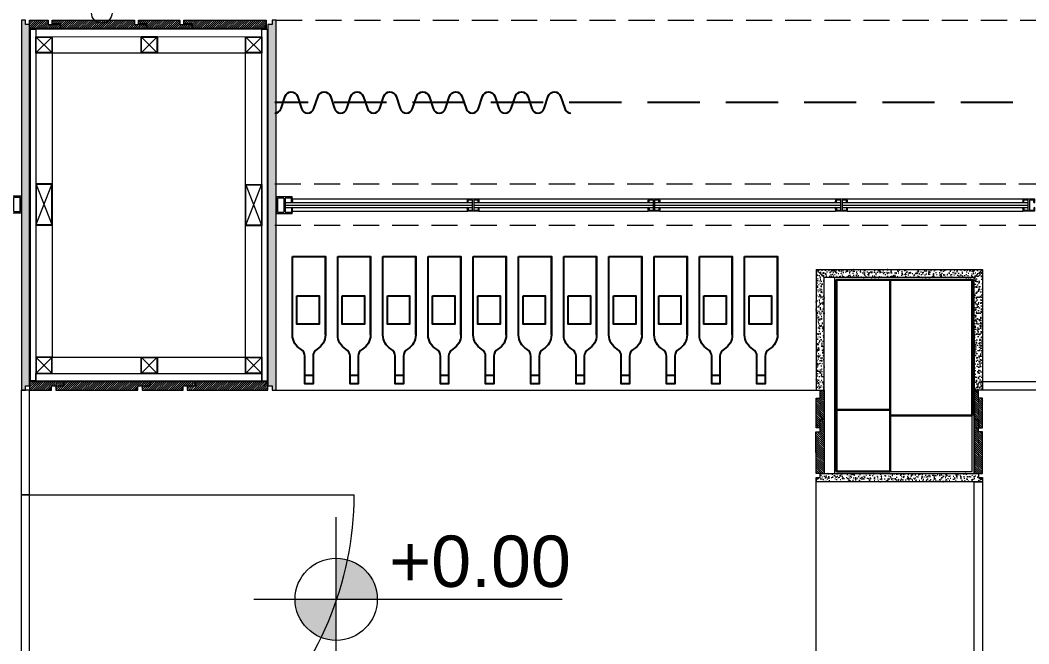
# Model space of a CAD drawing. Header units: centimetres. Extents: x 5488 to 20269, y -31398 to -19684.
# Drawn here: x 7400 to 7645.4, y -24110.9 to -23959.2 of the extents above; entities that cross this region are included whole.
import ezdxf
from ezdxf.enums import TextEntityAlignment as Align

# ---------------------------------------------------------------- set-up
doc = ezdxf.new("R2010")
doc.units = ezdxf.units.CM
doc.linetypes.add('HIDDEN', pattern=[9.525, 6.35, -3.175])
doc.linetypes.add('HIDDENX2', pattern=[19.05, 12.7, -6.35])
doc.layers.add('0-LNS-VLF-PERDE', color=10, linetype='Continuous')
doc.layers.add('parke', color=21, linetype='Continuous')
for name, color, linetype, lineweight in [('CRC_plan_kot', 4, 'Continuous', 20), ('CRC_plan_kot_isim', 3, 'Continuous', 20), ('xxx_Auto_DIMENSION_INTERIOR', 33, 'Continuous', 0), ('xxx_Auto_Dograma_Metal', 157, 'Continuous', 0), ('xxx_Auto_Element_Dograma Cam', 140, 'Continuous', 9), ('xxx_Auto_Element_Dograma Metal', 211, 'Continuous', 20), ('xxx_Auto_Kaplama_Ahşap', 34, 'Continuous', 0), ('xxx_Auto_Kaplama_Ahşap Tarama', 16, 'Continuous', 5), ('xxx_Auto_Kaplama_Mermer', 43, 'Continuous', 13), ('xxx_Auto_Kaplama_Siva Sap', 253, 'Continuous', 13), ('xxx_Auto_Konstruksiyon_Metal', 141, 'Continuous', 0), ('xxx_Auto_Mobilya_Ahsap', 34, 'Continuous', 20), ('xxx_Auto_Mobilya_Metal', 132, 'Continuous', 20), ('xxx_Auto_Tasiyici_Betonarme', 1, 'Continuous', 30), ('xxx_Auto_Tefris_Silik', 252, 'Continuous', 13), ('xxx_Auto_Tefris_Tefris', 32, 'Continuous', 15), ('xxx_Auto_Yardimci_Yazi', 7, 'Continuous', 9)]:
    doc.layers.add(name, color=color, linetype=linetype, lineweight=lineweight)
doc.layers.add('xxx_Auto_Kaplama_Mermer Tarama', color=7, linetype='Continuous', lineweight=0, true_color=0xadadad)
doc.styles.add('a_Arial-50', font='arial.ttf', dxfattribs={"height": 0.125})
pattern_1 = [(135, (-15049.00944, -30349.1277), (-0.2499999996, -0.2499999996), [])]
pattern_2 = [(135, (-15048.89094, -30338.13014), (-0.2499999996, -0.2499999996), [])]

# ---------------------------------------------------------------- blocks, each defined once
blk = doc.blocks.new('level_50')
for points in [[(10, 0, 0.414214), (0, 10), (0, 0)], [(0, 0), (-10, 0, 0.414214), (0, -10)]]:
    blk.add_hatch(color=256).paths.add_polyline_path(points)
for p, q in [((0, 0), (0, 20)), ((-20, 0), (0, 0)), ((0, -20), (0, 0)), ((0, 0), (55, 0))]:
    blk.add_line(p, q)
blk.add_circle((0, 0), 10)
blk = doc.blocks.new('level')
blk.add_blockref('level_50', (0, 0))
at = {"layer": 'xxx_Auto_Yardimci_Yazi', "style": 'a_Arial-50'}
blk.add_attdef('LEVEL', text='', height=12.5, dxfattribs=at).set_placement((35, 3), align=Align.CENTER)
blk = doc.blocks.new('PLAN KOT')
at = {"layer": 'CRC_plan_kot'}
ref = blk.add_blockref('level', (-1247.45, 565.75), dxfattribs=at)
ref.add_attrib('LEVEL', '+0.00', dxfattribs={"layer": 'CRC_plan_kot_isim', "height": 12.5, "style": 'a_Arial-50'}).set_placement((-1212.45, 568.75), align=Align.CENTER)
blk = doc.blocks.new('A$C85cc6fa7')
at = {"elevation": -91.32}
blk.add_lwpolyline([(172.43, -1.8), (172.43, -9.63), (167.43, -7.86), (167.43, -1.8, -1)], format="xyb", close=True, dxfattribs=at)
blk = doc.blocks.new('A$C58e97340')
at = {"layer": 'parke', "ltscale": 15}
for p, q in [((-1, -28.87), (1, -28.87)), ((10, -28.87), (12, -28.87)), ((21, -28.87), (23, -28.87)), ((32, -28.87), (34, -28.87)), ((43, -28.87), (45, -28.87)), ((54, -28.87), (56, -28.87))]:
    blk.add_line(p, q, dxfattribs=at)
for points in [[(-4, 0), (4, 0), (4, -19.06), (4, 0), (4, -19.06, -0.267949), (2, -22.53, 0.267949), (1, -24.26), (1, -31), (-1, -31), (-1, -24.26, 0.267949), (-2, -22.53, -0.267949), (-4, -19.06)], [(7, 0), (15, 0), (15, -19.06), (15, 0), (15, -19.06, -0.267949), (13, -22.53, 0.267949), (12, -24.26), (12, -31), (10, -31), (10, -24.26, 0.267949), (9, -22.53, -0.267949), (7, -19.06)], [(18, 0), (26, 0), (26, -19.06), (26, 0), (26, -19.06, -0.267949), (24, -22.53, 0.267949), (23, -24.26), (23, -31), (21, -31), (21, -24.26, 0.267949), (20, -22.53, -0.267949), (18, -19.06)], [(29, 0), (37, 0), (37, -19.06), (37, 0), (37, -19.06, -0.267949), (35, -22.53, 0.267949), (34, -24.26), (34, -31), (32, -31), (32, -24.26, 0.267949), (31, -22.53, -0.267949), (29, -19.06)], [(40, 0), (48, 0), (48, -19.06), (48, 0), (48, -19.06, -0.267949), (46, -22.53, 0.267949), (45, -24.26), (45, -31), (43, -31), (43, -24.26, 0.267949), (42, -22.53, -0.267949), (40, -19.06)], [(51, 0), (59, 0), (59, -19.06), (59, 0), (59, -19.06, -0.267949), (57, -22.53, 0.267949), (56, -24.26), (56, -31), (54, -31), (54, -24.26, 0.267949), (53, -22.53, -0.267949), (51, -19.06)]]:
    blk.add_lwpolyline(points, format="xyb", close=True, dxfattribs=at)
for points in [[(-2.91, -9.53), (2.5, -9.53), (2.5, -16.45), (-2.91, -16.45)], [(8.09, -9.53), (13.5, -9.53), (13.5, -16.45), (8.09, -16.45)], [(19.09, -9.53), (24.5, -9.53), (24.5, -16.45), (19.09, -16.45)], [(30.09, -9.53), (35.5, -9.53), (35.5, -16.45), (30.09, -16.45)], [(41.09, -9.53), (46.5, -9.53), (46.5, -16.45), (41.09, -16.45)], [(52.09, -9.53), (57.5, -9.53), (57.5, -16.45), (52.09, -16.45)]]:
    blk.add_lwpolyline(points, close=True, dxfattribs=at)
blk = doc.blocks.new('A$Cb3d25d0a')
at = {"layer": 'xxx_Auto_Konstruksiyon_Metal', "lineweight": 20}
h = blk.add_hatch(color=256, dxfattribs=at)
h.dxf.hatch_style = 1
h.paths.add_polyline_path([(2, 2), (2, -2), (-2, -2), (-2, 2)])
h.paths.add_polyline_path([(1.88, 1.88), (-1.88, 1.88), (-1.88, -1.88), (1.88, -1.88)], flags=16)
for points in [[(2, -2), (2, 2), (-2, 2), (-2, -2)], [(1.88, -1.88), (1.88, 1.88), (-1.88, 1.88), (-1.88, -1.88)]]:
    blk.add_lwpolyline(points, close=True, dxfattribs=at)
for points in [[(1.88, -1.88), (-1.88, 1.88)], [(1.88, 1.88), (-1.88, -1.88)]]:
    blk.add_lwpolyline(points, dxfattribs=at)
blk = doc.blocks.new('*U74')
at = {"layer": 'xxx_Auto_Konstruksiyon_Metal', "color": 0, "xscale": -1, "rotation": 180}
blk.add_blockref('A$Cb3d25d0a', (0, 0), dxfattribs=at)
blk = doc.blocks.new('*U75')
at = {"layer": 'xxx_Auto_Kaplama_Ahşap', "color": 0, "linetype": 'ByBlock', "lineweight": -2, "transparency": 16777216}
blk.add_blockref('*U74', (0, 0), dxfattribs=at)
blk = doc.blocks.new('*U76')
at = {"layer": 'xxx_Auto_Konstruksiyon_Metal', "color": 0, "rotation": 180}
blk.add_blockref('A$Cb3d25d0a', (0, 0), dxfattribs=at)
blk = doc.blocks.new('*U77')
at = {"layer": 'xxx_Auto_Kaplama_Ahşap', "color": 0, "linetype": 'ByBlock', "lineweight": -2, "transparency": 16777216}
blk.add_blockref('*U76', (0, 0), dxfattribs=at)
blk = doc.blocks.new('gizliprofil_e')
at = {"layer": 'xxx_Auto_Element_Dograma Metal'}
for p, q in [((0.05, -2.3), (0.05, 1.1)), ((0.35, -2.3), (0.35, 1.1))]:
    blk.add_line(p, q, dxfattribs=at)
for points in [[(-1.7, -2.6), (2.2, -2.6), (2.2, 1.4), (-1.7, 1.4)], [(-1.5, 0.05), (-1.5, 0.05), (-1.5, 0.05), (-1.5, 1.1)], [(0.05, 1.1), (-1.5, 1.1)], [(0.35, -2.3), (1.9, -2.3), (1.9, 1.1), (0.35, 1.1)], [(-1.5, -1.25), (-1.5, -1.25), (-1.5, -1.25), (-1.5, -2.3)], [(-1.5, -2.3), (0.05, -2.3)]]:
    blk.add_lwpolyline(points, dxfattribs=at)
for centre, radius, start, end in [((3.52, 0.34), 5.32, 168.5228, 183.0808), ((-1.65, 0.24), 0.24, 230.6527, 307.686), ((2.75, -1.6), 4.56, 175.6886, 192.7072), ((-1.65, -1.44), 0.24, 52.3134, 129.3468)]:
    blk.add_arc(centre, radius, start, end, dxfattribs=at)
blk = doc.blocks.new('4X10 PROFİL')
at = {"layer": 'xxx_Auto_Konstruksiyon_Metal'}
h = blk.add_hatch(color=256, dxfattribs=at)
h.dxf.hatch_style = 1
h.paths.add_polyline_path([(6769.8, -31068.3), (6669.8, -31068.3), (6669.8, -31108.3), (6769.8, -31108.3)])
h.paths.add_polyline_path([(6768.8, -31107.3), (6670.8, -31107.3), (6670.8, -31069.3), (6768.8, -31069.3)], flags=16)
for p, q in [((6670.8, -31069.3), (6768.8, -31107.3)), ((6768.8, -31069.3), (6670.8, -31107.3))]:
    blk.add_line(p, q, dxfattribs=at)
for points in [[(6669.8, -31068.3), (6769.8, -31068.3), (6769.8, -31108.3), (6669.8, -31108.3)], [(6670.8, -31069.3), (6768.8, -31069.3), (6768.8, -31107.3), (6670.8, -31107.3)]]:
    blk.add_lwpolyline(points, close=True, dxfattribs=at)
blk = doc.blocks.new('dograma_metal_orta')
at = {"layer": 'xxx_Auto_Element_Dograma Metal'}
for points in [[(-0.5, 1.5), (2.3, 1.5)], [(-0.3, -1.2), (0.75, -1.2), (0.75, 1.2), (-0.3, 1.2)], [(-0.3, 0.65), (-0.3, 0.65), (-0.3, 0.65), (-0.3, 1.2)], [(2.1, 1.2), (1.05, 1.2), (1.05, -1.2), (2.1, -1.2)], [(2.1, 0.65), (2.1, 0.65), (2.1, 0.65), (2.1, 1.2)], [(2.3, -1.5), (-0.5, -1.5)], [(-0.3, -0.65), (-0.3, -0.65), (-0.3, -0.65), (-0.3, -1.2)], [(2.1, -0.65), (2.1, -0.65), (2.1, -0.65), (2.1, -1.2)]]:
    blk.add_lwpolyline(points, dxfattribs=at)
for centre, radius, start, end in [((4.24, 0.52), 4.84, 168.2942, 178.3809), ((-0.45, 0.84), 0.24, 230.6527, 307.686), ((2.25, 0.84), 0.24, 232.314, 309.3473), ((-2.44, 0.52), 4.84, 1.6191, 11.7058), ((-0.45, -0.84), 0.24, 52.3134, 129.3468), ((4.24, -0.52), 4.84, 181.6185, 191.7052), ((2.25, -0.84), 0.24, 50.6532, 127.6866), ((-2.44, -0.52), 4.84, 348.2945, 358.3815)]:
    blk.add_arc(centre, radius, start, end, dxfattribs=at)
blk = doc.blocks.new('*U119')
at = {"layer": '0-LNS-VLF-PERDE', "ltscale": 4}
blk.add_lwpolyline([(107.32, 3.42, -0.322823), (105.82, 4.5), (104.82, 7.5, 0.720759), (101.82, 7.5), (100.82, 4.5, -0.720759), (97.82, 4.5), (96.82, 7.5, 0.322823), (95.32, 8.58, 0.322823), (93.82, 7.5), (92.82, 4.5, -0.720759), (89.82, 4.5), (88.82, 7.5, 0.720759), (85.82, 7.5), (84.82, 4.5, -0.720759), (81.82, 4.5), (80.82, 7.5, 0.322823), (79.32, 8.58, 0.322823), (77.82, 7.5), (76.82, 4.5, -0.720759), (73.82, 4.5), (72.82, 7.5, 0.720759), (69.82, 7.5), (68.82, 4.5, -0.720759), (65.82, 4.5), (64.82, 7.5, 0.322823), (63.32, 8.58, 0.322823), (61.82, 7.5), (60.82, 4.5, -0.720759), (57.82, 4.5), (56.82, 7.5, 0.720759), (53.82, 7.5), (52.82, 4.5, -0.322823), (51.32, 3.42, -0.322823), (49.82, 4.5), (48.82, 7.5, 0.720759), (45.82, 7.5), (44.82, 4.5, -0.720759), (41.82, 4.5), (40.82, 7.5, 0.322823), (39.32, 8.58, 0.322823), (37.82, 7.5), (36.82, 4.5, -0.322823), (35.32, 3.42, -0.322823)], format="xyb", dxfattribs=at)
at = {"layer": '0-LNS-VLF-PERDE', "linetype": 'HIDDENX2'}
blk.add_lwpolyline([(-167.48, 6), (107.32, 6)], dxfattribs=at)

msp = doc.modelspace()

# ---------------------------------------------------------------- hatches: boundary and pattern name
at = {"layer": 'xxx_Auto_Kaplama_Ahşap Tarama'}
h = msp.add_hatch(dxfattribs=at)
h.set_pattern_fill('AR-CONC', color=256, scale=0.5)
h.set_pattern_definition([(50, (809.53, -3617.59), (91.09233, -7.96954), [9.525, -104.775]), (355, (809.53, -3617.59), (-17.6217, 95.52842), [7.62, -83.8203]), (100.45144, (817.12, -3618.255), (73.47062, 87.55888), [8.095, -89.04512]), (46.1842, (809.53, -3592.19), (135.5395, -21.02116), [14.2875, -157.1625]), (96.63556, (820.83, -3593.94), (118.70207, 123.71306), [12.1425, -133.5678]), (351.18415, (809.53, -3592.19), (118.70207, 123.71306), [11.43, -125.72987]), (21, (822.23, -3598.54), (75.8072, -51.1326), [9.525, -104.775]), (326, (822.23, -3598.54), (30.901, 92.09398), [7.62, -83.82]), (71.45144, (828.55, -3602.8), (106.7082, 40.96138), [8.095, -89.04497]), (37.5, (809.53, -3617.59), (1.5443, 42.27752), [0, -82.804, 0, -85.09, 0, -84.1375]), (7.5, (809.53, -3617.59), (33.40983, 50.09029), [0, -48.514, 0, -80.899, 0, -32.0675]), (327.5, (781.21, -3617.59), (67.795298, -2.864372), [0, -31.75, 0, -99.06, 0, -131.445]), (317.5, (768.51, -3617.59), (74.06459, 12.71325), [0, -41.275, 0, -65.786, 0, -93.345])])
edge = h.paths.add_edge_path()
edge.add_line((9312.93, -27555.32), (9330.63, -27555.32))
edge.add_arc((9330.63, -27548.32), 7, 270, 349.5592)
edge.add_arc((-12655703.85, 2009176.56), 12827763.88, 350.864209315, 350.864469123)
edge.add_line((9346.75, -27492.16), (9332.45, -27492.16))
edge.add_line((9332.45, -27492.16), (9332.45, -27061.1))
edge.add_line((9332.45, -27061.1), (9346.75, -27061.1))
edge.add_arc((-12660642.43, -2064524.01), 12832765.91, 9.135530923, 9.13579064)
edge.add_arc((9330.63, -27004.94), 7, 10.4408, 90)
edge.add_line((9330.63, -26997.94), (9312.93, -26997.94))
edge.add_arc((9312.93, -27004.94), 7, 90, 170.4864)
edge.add_arc((10864.46, -27276.63), 1582.14, 170.06944, 189.93056)
edge.add_arc((9312.93, -27548.32), 7, 189.5136, 270)
at = {"layer": 'xxx_Auto_Kaplama_Ahşap Tarama', "true_color": 0xcba65d}
h = msp.add_hatch(dxfattribs=at)
h.set_pattern_fill('JIS_WOOD', color=43, scale=0.5)
h.set_pattern_definition([(45, (1379.21777, -1276.23622), (-0.2499999996, 0.2499999996), [])])
h.paths.add_polyline_path([(7406.79, -23960.17), (7409.79, -23960.17), (7409.79, -23961.17), (7409.47, -23961.17), (7402.29, -23961.17), (7402.29, -23959.17), (7406.79, -23959.17)])
h = msp.add_hatch(dxfattribs=at)
h.set_pattern_fill('JIS_WOOD', color=43, scale=0.5)
h.set_pattern_definition([(45, (1400.2584, -1276.23622), (-0.2499999996, 0.2499999996), [])])
h.paths.add_polyline_path([(7427.83, -23960.17), (7430.83, -23960.17), (7430.83, -23961.17), (7430.51, -23961.17), (7409.83, -23961.17), (7409.83, -23960.07), (7407.78, -23960.07), (7407.78, -23959.17), (7427.83, -23959.17)])
h = msp.add_hatch(dxfattribs=at)
h.set_pattern_fill('JIS_WOOD', color=43, scale=0.5)
h.set_pattern_definition([(45, (1411.25595, -1276.23913), (-0.2499999996, 0.2499999996), [])])
h.paths.add_polyline_path([(7438.83, -23960.17), (7441.83, -23960.17), (7441.83, -23961.17), (7441.51, -23961.17), (7430.83, -23961.17), (7430.83, -23960.07), (7428.83, -23960.07), (7428.83, -23959.17), (7438.83, -23959.17)])
h = msp.add_hatch(dxfattribs=at)
h.set_pattern_fill('JIS_WOOD', color=43, scale=0.5)
h.set_pattern_definition([(45, (-20000, 0), (-0.2499999996, 0.2499999996), [])])
h.paths.add_polyline_path([(7459.87, -23961.17), (7456.29, -23961.17), (7441.82, -23961.17), (7441.82, -23960.07), (7439.83, -23960.07), (7439.83, -23959.17), (7459.87, -23959.17)])
h = msp.add_hatch(dxfattribs=at)
h.set_pattern_fill('JIS_WOOD', color=43, scale=0.5)
h.set_pattern_definition([(45, (1380.07804, -1364.2336), (-0.2499999996, 0.2499999996), [])])
h.paths.add_polyline_path([(7407.65, -24048.17), (7410.65, -24048.17), (7410.65, -24047.17), (7410.33, -24047.17), (7402.3, -24047.17), (7402.3, -24049.17), (7407.65, -24049.17)])
h = msp.add_hatch(dxfattribs=at)
h.set_pattern_fill('JIS_WOOD', color=43, scale=0.5)
h.set_pattern_definition([(45, (1401.078, -1364.2336), (-0.2499999996, 0.2499999996), [])])
h.paths.add_polyline_path([(7428.65, -24048.17), (7431.65, -24048.17), (7431.65, -24047.17), (7431.33, -24047.17), (7410.65, -24047.17), (7410.65, -24048.27), (7408.65, -24048.27), (7408.65, -24049.17), (7428.65, -24049.17)])
h = msp.add_hatch(dxfattribs=at)
h.set_pattern_fill('JIS_WOOD', color=43, scale=0.5)
h.set_pattern_definition([(45, (1412.07556, -1364.2365), (-0.2499999996, 0.2499999996), [])])
h.paths.add_polyline_path([(7439.65, -24048.17), (7442.65, -24048.17), (7442.65, -24047.17), (7442.33, -24047.17), (7431.65, -24047.17), (7431.65, -24048.27), (7429.65, -24048.27), (7429.65, -24049.17), (7439.65, -24049.17)])
h = msp.add_hatch(dxfattribs=at)
h.set_pattern_fill('JIS_WOOD', color=43, scale=0.5)
h.set_pattern_definition([(45, (1416.91104, -1364.2365), (-0.2499999996, 0.2499999996), [])])
h.paths.add_polyline_path([(7460.29, -24047.17), (7456.29, -24047.17), (7442.65, -24047.17), (7442.65, -24048.27), (7440.65, -24048.27), (7440.65, -24049.17), (7460.29, -24049.17)])
h = msp.add_hatch(dxfattribs=at)
h.set_pattern_fill('JIS_WOOD', color=43, scale=0.5, angle=90)
h.set_pattern_definition(pattern_1)
h.paths.add_polyline_path([(7594.62, -24049.17), (7595.62, -24049.17), (7595.62, -24056.38), (7594.52, -24056.38), (7594.52, -24058.38), (7593.62, -24058.38), (7593.62, -24051.17), (7594.62, -24051.17), (7594.62, -24049.17)])
h = msp.add_hatch(dxfattribs=at)
h.set_pattern_fill('JIS_WOOD', color=43, scale=0.5, angle=90)
h.set_pattern_definition(pattern_1)
h.paths.add_polyline_path([(7633.13, -24049.17), (7632.13, -24049.17), (7632.13, -24056.38), (7633.23, -24056.38), (7633.23, -24058.38), (7634.13, -24058.38), (7634.13, -24051.17), (7633.13, -24051.17), (7633.13, -24049.17)])
h = msp.add_hatch(dxfattribs=at)
h.set_pattern_fill('JIS_WOOD', color=43, scale=0.5, angle=90)
h.set_pattern_definition(pattern_2)
h.paths.add_polyline_path([(7594.6, -24059.38), (7594.6, -24056.38), (7595.61, -24056.38), (7595.61, -24056.7), (7595.58, -24069.48), (7593.63, -24069.48), (7593.6, -24059.38)])
h = msp.add_hatch(dxfattribs=at)
h.set_pattern_fill('JIS_WOOD', color=43, scale=0.5, angle=90)
h.set_pattern_definition(pattern_2)
h.paths.add_polyline_path([(7633.14, -24059.38), (7633.14, -24056.38), (7632.14, -24056.38), (7632.14, -24056.7), (7632.16, -24069.48), (7634.11, -24069.48), (7634.14, -24059.38)])
at = {"layer": 'xxx_Auto_Kaplama_Mermer Tarama'}
h = msp.add_hatch(dxfattribs=at)
h.set_pattern_fill('AR-CONC', color=241, scale=0.01)
h.set_pattern_definition([(50, (1079.9119, -1326.3333), (1.82184669, -0.15939086), [0.1905, -2.0955]), (355, (1079.9119, -1326.3333), (-0.35243421, 1.91056845), [0.1524, -1.67640584]), (100.451445, (1080.0637, -1326.3466), (1.46941247, 1.75117752), [0.16190009, -1.78090245]), (46.1842, (1079.9119, -1325.8253), (2.7107904, -0.42042328), [0.28575, -3.14325]), (96.635558, (1080.1378, -1325.8603), (2.37404134, 2.47426125), [0.24285023, -2.67135608]), (351.184151, (1079.912, -1325.8253), (2.37404134, 2.47426125), [0.22859967, -2.51459732]), (21, (1080.1659, -1325.9523), (1.51614391, -1.02265198), [0.1905, -2.0955]), (326, (1080.1659, -1325.9523), (0.61802028, 1.84187966), [0.1524, -1.6764]), (71.451445, (1080.2922, -1326.0375), (2.13416419, 0.81922769), [0.16190009, -1.78089938]), (37.5, (1079.9119, -1326.3333), (0.030886033, 0.845550389), [0, -1.65608, 0, -1.7018, 0, -1.68275]), (7.5, (1079.9119, -1326.3333), (0.668196625, 1.001805748), [0, -0.97028, 0, -1.61798, 0, -0.64135]), (327.5, (1079.34546, -1326.3333), (1.355905952, -0.05728744), [0, -0.635, 0, -1.9812, 0, -2.6289]), (317.5, (1079.0915, -1326.3333), (1.481291814, 0.25426491), [0, -0.8255, 0, -1.31572, 0, -1.8669])])
h.paths.add_polyline_path([(7402.3, -23960.17), (7401.3, -23960.17), (7401.3, -23959.17), (7400.3, -23959.17), (7400.3, -24002.01), (7400.3, -24002.01), (7400.3, -24006.01), (7400.3, -24049.17), (7401.3, -24049.17), (7401.3, -24048.17), (7402.3, -24048.17), (7402.3, -24047.17)])
h = msp.add_hatch(dxfattribs=at)
h.set_pattern_fill('AR-CONC', color=241, scale=0.01)
h.set_pattern_definition([(50, (1416.9119, -1364.2366), (1.82184669, -0.15939086), [0.1905, -2.0955]), (355, (1416.9119, -1364.2366), (-0.35243421, 1.91056845), [0.1524, -1.67640584]), (100.451445, (1417.0637, -1364.2499), (1.46941247, 1.75117752), [0.16190009, -1.78090245]), (46.1842, (1416.9119, -1363.7286), (2.7107904, -0.42042328), [0.28575, -3.14325]), (96.635558, (1417.1378, -1363.7636), (2.37404134, 2.47426125), [0.24285023, -2.67135608]), (351.184151, (1416.912, -1363.7286), (2.37404134, 2.47426125), [0.22859967, -2.51459732]), (21, (1417.1659, -1363.8556), (1.51614391, -1.02265198), [0.1905, -2.0955]), (326, (1417.1659, -1363.8556), (0.61802028, 1.84187966), [0.1524, -1.6764]), (71.451445, (1417.2922, -1363.9408), (2.13416419, 0.81922769), [0.16190009, -1.78089938]), (37.5, (1416.9119, -1364.2366), (0.030886033, 0.845550389), [0, -1.65608, 0, -1.7018, 0, -1.68275]), (7.5, (1416.9119, -1364.2366), (0.668196625, 1.001805748), [0, -0.97028, 0, -1.61798, 0, -0.64135]), (327.5, (1416.34546, -1364.2366), (1.355905952, -0.05728744), [0, -0.635, 0, -1.9812, 0, -2.6289]), (317.5, (1416.0915, -1364.2366), (1.481291814, 0.25426491), [0, -0.8255, 0, -1.31572, 0, -1.8669])])
h.paths.add_polyline_path([(7462.29, -24049.17), (7461.29, -24049.17), (7461.29, -24048.17), (7460.29, -24048.17), (7460.29, -24047.17), (7460.29, -23961.17), (7460.29, -23961.17), (7460.29, -23960.17), (7461.29, -23960.17), (7461.29, -23959.17), (7462.29, -23959.17)])
h = msp.add_hatch(dxfattribs=at)
h.set_pattern_fill('AR-CONC', color=241, scale=0.01, angle=90)
h.paths.add_polyline_path([(7593.62, -24019.82), (7634.13, -24019.81), (7632.11, -24021.82), (7595.62, -24021.81)])
h = msp.add_hatch(dxfattribs=at)
h.set_pattern_fill('AR-CONC', color=241, scale=0.01, angle=90)
h.paths.add_polyline_path([(7593.62, -24049.17), (7595.62, -24049.17), (7595.62, -24021.81), (7593.62, -24019.82)])
h = msp.add_hatch(dxfattribs=at)
h.set_pattern_fill('AR-CONC', color=241, scale=0.01, angle=90)
h.paths.add_polyline_path([(7634.13, -24049.17), (7632.13, -24049.17), (7632.11, -24021.82), (7634.13, -24019.82)])
h = msp.add_hatch(dxfattribs=at)
h.set_pattern_fill('AR-CONC', color=241, scale=0.01, angle=90)
h.set_pattern_definition([(140, (-15050.82, -30407.9179), (0.15939086, 1.82184669), [0.1905, -2.0955]), (85, (-15050.82, -30407.918), (-1.91056845, -0.35243421), [0.1524, -1.67640584]), (190.451445, (-15050.8068, -30407.7661), (-1.75117752, 1.46941247), [0.16190009, -1.78090245]), (136.1842, (-15051.328, -30407.918), (0.42042328, 2.7107904), [0.28575, -3.14325]), (186.635558, (-15051.293, -30407.692), (-2.47426125, 2.37404134), [0.24285023, -2.67135608]), (81.184151, (-15051.328, -30407.918), (-2.47426125, 2.37404134), [0.22859967, -2.51459732]), (111, (-15051.201, -30407.6639), (1.02265198, 1.51614391), [0.1905, -2.0955]), (56, (-15051.201, -30407.664), (-1.84187966, 0.61802028), [0.1524, -1.6764]), (161.451445, (-15051.1158, -30407.5376), (-0.81922769, 2.13416419), [0.16190009, -1.78089938]), (127.5, (-15050.82006, -30407.9179), (-0.845550389, 0.030886033), [0, -1.65608, 0, -1.7018, 0, -1.68275]), (97.5, (-15050.8201, -30407.9179), (-1.001805748, 0.668196625), [0, -0.97028, 0, -1.61798, 0, -0.64135]), (57.5, (-15050.82006, -30408.48433), (0.05728744, 1.355905952), [0, -0.635, 0, -1.9812, 0, -2.6289]), (47.5, (-15050.82, -30408.7383), (-0.25426491, 1.481291814), [0, -0.8255, 0, -1.31572, 0, -1.8669])])
h.paths.add_polyline_path([(7594.62, -24069.48), (7632.11, -24069.48), (7633.11, -24069.48), (7633.11, -24070.48), (7634.11, -24070.48), (7634.11, -24071.48), (7593.62, -24071.48), (7593.62, -24070.48), (7594.62, -24070.48)])

# ---------------------------------------------------------------- linework, layer by layer
at = {"layer": 'xxx_Auto_Dograma_Metal'}
for p, q in [((7466.2, -24002.67), (7508.8, -24002.67)), ((7511.6, -24002.67), (7552.8, -24002.67)), ((7555.6, -24002.67), (7598.39, -24002.67)), ((7601.19, -24002.67), (7643.98, -24002.67)), ((7466.2, -24005.67), (7508.8, -24005.67)), ((7511.6, -24005.67), (7552.8, -24005.67)), ((7555.6, -24005.67), (7598.39, -24005.67)), ((7601.19, -24005.67), (7643.98, -24005.67))]:
    msp.add_line(p, q, dxfattribs=at)
at = {"layer": 'xxx_Auto_Element_Dograma Cam'}
for p, q in [((7464.45, -24003.57), (7510.05, -24003.57)), ((7464.45, -24004.17), (7510.05, -24004.17)), ((7464.45, -24004.77), (7510.05, -24004.77)), ((7510.35, -24003.57), (7554.05, -24003.57)), ((7510.35, -24004.17), (7554.05, -24004.17)), ((7510.35, -24004.77), (7554.05, -24004.77)), ((7554.35, -24003.57), (7599.64, -24003.57)), ((7554.35, -24004.17), (7599.64, -24004.17)), ((7554.35, -24004.77), (7599.64, -24004.77)), ((7599.94, -24003.57), (7645.23, -24003.57)), ((7599.94, -24004.17), (7645.23, -24004.17)), ((7599.94, -24004.77), (7645.23, -24004.77))]:
    msp.add_line(p, q, dxfattribs=at)
for points in [[(7737.29, -24047.17), (7634.13, -24047.17)], [(7737.29, -24049.17), (7634.13, -24049.17)], [(7401.29, -24074.71), (7481.29, -24074.71)]]:
    msp.add_lwpolyline(points, dxfattribs=at)
for points in [[(7400.29, -24074.71), (7402.29, -24074.71), (7402.29, -24049.17), (7400.29, -24049.17)], [(7632.11, -24071.48), (7634.11, -24071.48), (7634.11, -24340.23), (7632.11, -24340.23)], [(7400.29, -24154.71), (7402.29, -24154.71), (7402.29, -24074.71), (7400.29, -24074.71)]]:
    msp.add_lwpolyline(points, close=True, dxfattribs=at)
msp.add_arc((7400.84, -24074.26), 80.45, 269.6086, 359.6797, dxfattribs=at)
at = {"layer": 'xxx_Auto_Kaplama_Ahşap'}
for points in [[(7406.79, -23960.17), (7409.79, -23960.17), (7409.79, -23961.17), (7409.47, -23961.17), (7402.29, -23961.17), (7402.29, -23959.17), (7406.79, -23959.17)], [(7427.83, -23960.17), (7430.83, -23960.17), (7430.83, -23961.17), (7430.51, -23961.17), (7409.83, -23961.17), (7409.83, -23960.07), (7407.78, -23960.07), (7407.78, -23959.17), (7427.83, -23959.17)], [(7438.83, -23960.17), (7441.83, -23960.17), (7441.83, -23961.17), (7441.51, -23961.17), (7430.83, -23961.17), (7430.83, -23960.07), (7428.83, -23960.07), (7428.83, -23959.17), (7438.83, -23959.17)], [(7459.87, -23961.17), (7456.29, -23961.17), (7456.29, -23961.17), (7441.82, -23961.17), (7441.82, -23960.07), (7439.83, -23960.07), (7439.83, -23959.17), (7459.87, -23959.17)], [(7407.65, -24048.17), (7410.65, -24048.17), (7410.65, -24047.17), (7410.33, -24047.17), (7402.3, -24047.17), (7402.3, -24049.17), (7407.65, -24049.17)], [(7428.65, -24048.17), (7431.65, -24048.17), (7431.65, -24047.17), (7431.33, -24047.17), (7410.65, -24047.17), (7410.65, -24048.27), (7408.65, -24048.27), (7408.65, -24049.17), (7428.65, -24049.17)], [(7439.65, -24048.17), (7442.65, -24048.17), (7442.65, -24047.17), (7442.33, -24047.17), (7431.65, -24047.17), (7431.65, -24048.27), (7429.65, -24048.27), (7429.65, -24049.17), (7439.65, -24049.17)], [(7460.29, -24047.17), (7456.29, -24047.17), (7456.29, -24047.17), (7442.65, -24047.17), (7442.65, -24048.27), (7440.65, -24048.27), (7440.65, -24049.17), (7460.29, -24049.17)], [(7594.62, -24051.17), (7594.62, -24049.17), (7595.62, -24049.17), (7595.62, -24049.49), (7595.62, -24056.38), (7594.52, -24056.38), (7594.52, -24058.38), (7593.62, -24058.38), (7593.62, -24051.17)], [(7633.13, -24051.17), (7633.13, -24049.17), (7632.13, -24049.17), (7632.13, -24049.49), (7632.13, -24056.38), (7633.23, -24056.38), (7633.23, -24058.38), (7634.13, -24058.38), (7634.13, -24051.17)], [(7594.6, -24059.38), (7594.6, -24056.38), (7595.61, -24056.38), (7595.61, -24056.7), (7595.58, -24069.48), (7593.63, -24069.48), (7593.6, -24059.38)], [(7633.14, -24059.38), (7633.14, -24056.38), (7632.14, -24056.38), (7632.14, -24056.7), (7632.16, -24069.48), (7634.11, -24069.48), (7634.14, -24059.38)]]:
    msp.add_lwpolyline(points, close=True, dxfattribs=at)
at = {"layer": 'xxx_Auto_Kaplama_Mermer'}
for points in [[(7402.3, -23960.17), (7401.3, -23960.17), (7401.3, -23959.17), (7400.3, -23959.17), (7400.3, -24049.17), (7401.3, -24049.17), (7401.3, -24048.17), (7402.3, -24048.17)], [(7460.29, -24048.17), (7461.29, -24048.17), (7461.29, -24049.17), (7462.29, -24049.17), (7462.29, -23959.17), (7461.29, -23959.17), (7461.29, -23960.17), (7460.29, -23960.17)], [(7593.62, -24019.82), (7634.13, -24019.81), (7632.11, -24021.82), (7595.62, -24021.81)], [(7593.62, -24049.17), (7595.62, -24049.17), (7595.62, -24021.81), (7593.62, -24019.82)], [(7634.13, -24049.17), (7632.13, -24049.17), (7632.11, -24021.82), (7634.13, -24019.82)], [(7633.11, -24069.48), (7633.11, -24070.48), (7634.11, -24070.48), (7634.11, -24071.48), (7593.63, -24071.48), (7593.63, -24070.48), (7594.63, -24070.48), (7594.63, -24069.48)]]:
    msp.add_lwpolyline(points, close=True, dxfattribs=at)
at = {"layer": 'xxx_Auto_Kaplama_Siva Sap'}
for points in [[(7403.8, -23961.37), (7403.8, -24046.97), (7402.5, -24046.97), (7402.5, -23961.37)], [(7403.8, -23961.37), (7403.8, -23963.17), (7458.8, -23963.16), (7458.8, -23961.36)], [(7458.8, -24046.98), (7458.8, -23961.36), (7460.1, -23961.36), (7460.1, -24046.98)], [(7403.8, -24046.97), (7403.8, -24045.17), (7458.8, -24045.18), (7458.8, -24046.98)]]:
    msp.add_lwpolyline(points, close=True, dxfattribs=at)
at = {"layer": 'xxx_Auto_Konstruksiyon_Metal'}
msp.add_lwpolyline([(7407.8, -24041.17), (7454.8, -24041.17), (7454.8, -23967.17), (7407.8, -23967.17)], close=True, dxfattribs=at)
at = {"layer": 'xxx_Auto_Mobilya_Metal'}
for points in [[(7632.11, -24021.82), (7598.12, -24021.82), (7598.12, -24069.48), (7632.11, -24069.48)], [(7631.61, -24022.32), (7598.62, -24022.32), (7598.62, -24068.98), (7631.61, -24068.98)]]:
    msp.add_lwpolyline(points, close=True, dxfattribs=at)
at = {"layer": 'xxx_Auto_Tasiyici_Betonarme'}
for points in [[(7598.62, -24053.98), (7611.62, -24053.98), (7611.62, -24022.32), (7598.62, -24022.32)], [(7631.62, -24055.41), (7631.62, -24022.32), (7611.62, -24022.32), (7611.62, -24055.41)], [(7598.62, -24053.98), (7598.62, -24068.98), (7611.62, -24068.98), (7611.62, -24053.98)]]:
    msp.add_lwpolyline(points, close=True, dxfattribs=at)
at = {"layer": 'xxx_Auto_Tefris_Silik', "linetype": 'HIDDEN'}
for points in [[(7462.29, -23959.17), (7737.29, -23959.17)], [(7461.97, -23999.01), (7736.77, -23999.01)], [(7461.97, -24009.01), (7740.63, -24009.01)]]:
    msp.add_lwpolyline(points, dxfattribs=at)
at = {"layer": 'xxx_Auto_Tefris_Silik'}
for points in [[(7462.29, -24049.17), (7593.62, -24049.17)], [(7593.63, -24340.23), (7593.62, -24071.48)]]:
    msp.add_lwpolyline(points, dxfattribs=at)

# ---------------------------------------------------------------- block references
at = {"xscale": -1}
msp.add_blockref('*U119', (7569.29, -23985.17), dxfattribs=at)
msp.add_blockref('gizliprofil_e', (7398.1, -24003.41))
at = {"rotation": 180}
msp.add_blockref('gizliprofil_e', (7464.5, -24004.77), dxfattribs=at)
at = {"layer": 'xxx_Auto_DIMENSION_INTERIOR'}
for name, p in [('PLAN KOT', (8724.34, -24665.85)), ('A$C58e97340', (7470.25, -24016.68)), ('A$C58e97340', (7525.25, -24016.68))]:
    msp.add_blockref(name, p, dxfattribs=at)
at = {"layer": 'xxx_Auto_Kaplama_Ahşap'}
for name, p in [('*U75', (7405.8, -23965.17)), ('*U77', (7405.8, -24043.17))]:
    msp.add_blockref(name, p, dxfattribs=at)
at = {"layer": 'xxx_Auto_Kaplama_Ahşap Tarama'}
for p in [(7509.3, -24004.17), (7553.3, -24004.17), (7598.89, -24004.17), (7644.48, -24004.17)]:
    msp.add_blockref('dograma_metal_orta', p, dxfattribs=at)
at = {"layer": 'xxx_Auto_Konstruksiyon_Metal', "color": 0, "xscale": -1}
for p in [(7431.41, -23965.16), (7456.8, -23965.17), (7431.41, -24043.17), (7456.8, -24043.17)]:
    msp.add_blockref('A$Cb3d25d0a', p, dxfattribs=at)
at = {"layer": 'xxx_Auto_Mobilya_Ahsap', "yscale": 0.1000000000000028, "rotation": 90}
for p, xscale, zscale in [((4296.96, -23332.03), -0.1000000000000028, 0.1), ((4347.96, -24676.15), 0.1000000000000028, 0.1000000000000028)]:
    msp.add_blockref('4X10 PROFİL', p, dxfattribs=dict(at, xscale=xscale, zscale=zscale))
at = {"layer": 'xxx_Auto_Tefris_Tefris', "rotation": 180}
msp.add_blockref('A$C85cc6fa7', (7589.79, -23959.18), dxfattribs=at)

doc.saveas('drawing.dxf')
